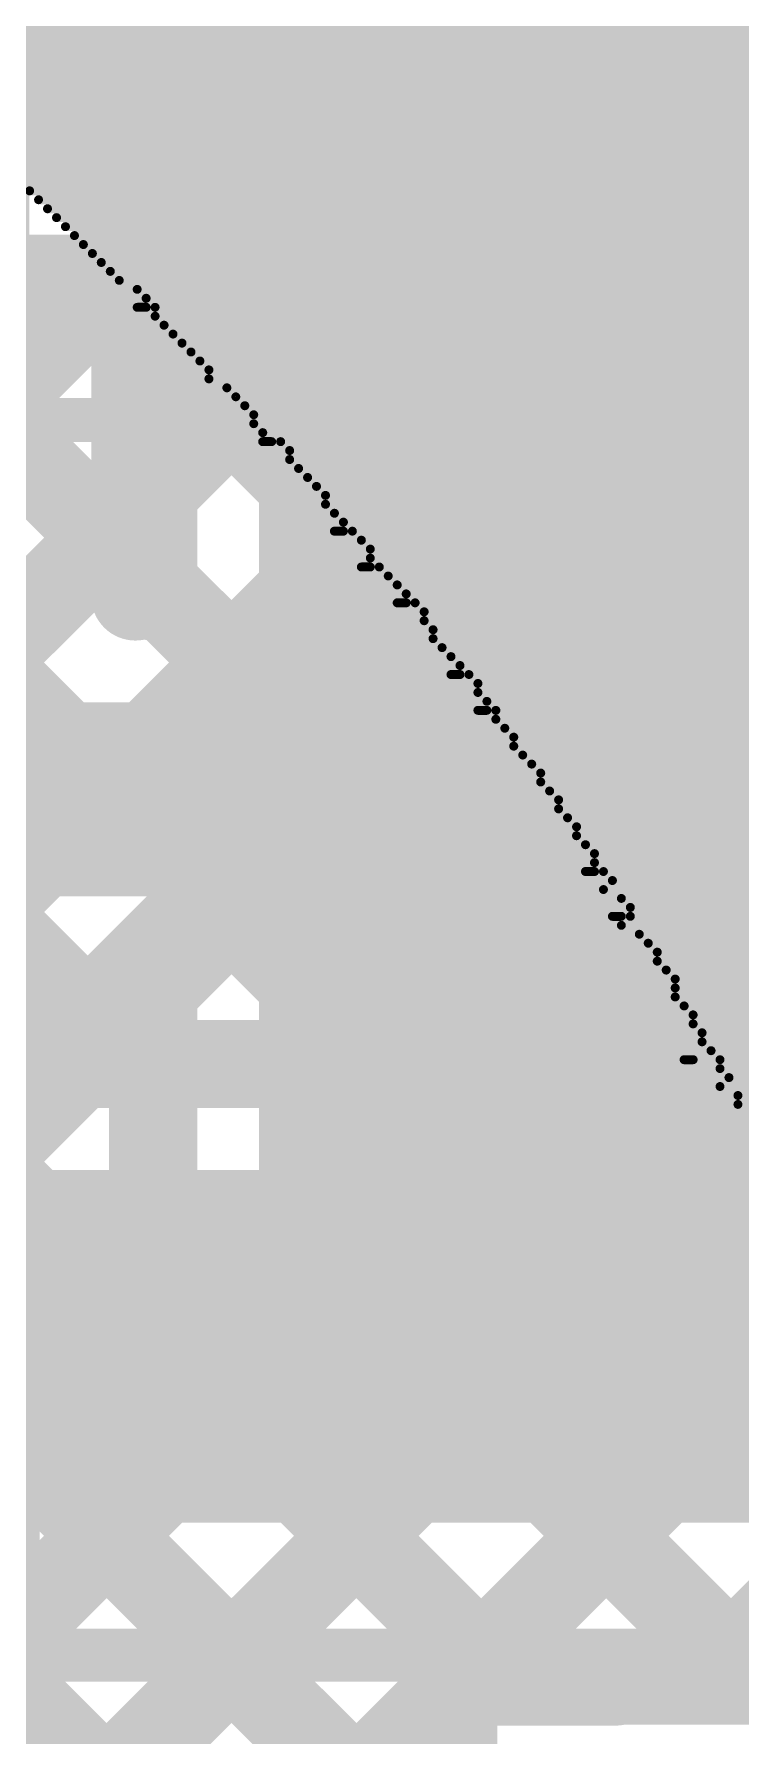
# Model space of a CAD drawing. Header units: millimetres. Extents: x -0.26 to 2.84, y -0.09 to 2.43.
# Drawn here: x 1.3625 to 1.4426, y 1.2088 to 1.4018 of the extents above; entities that cross this region are included whole.
import ezdxf

# ---------------------------------------------------------------- set-up
doc = ezdxf.new("R2010")
doc.units = ezdxf.units.MM
doc.header["$MEASUREMENT"] = 0
for name, color, linetype in [('BottomLayer', 5, 'Continuous'), ('BottomOverlay', 54, 'Continuous'), ('TopLayer', 1, 'Continuous'), ('TopOverlay', 2, 'Continuous'), ('TopPaste', 8, 'Continuous'), ('TopSolder', 216, 'Continuous')]:
    doc.layers.add(name, color=color, linetype=linetype)

# ---------------------------------------------------------------- blocks, each defined once
blk = doc.blocks.new('R__0603_36')
at = {"layer": 'TopLayer'}
for points in [[(-0.015, 0.0175), (-0.015, -0.0175), (-0.045, -0.0175), (-0.045, 0.0175)], [(0.045, 0.0175), (0.045, -0.0175), (0.015, -0.0175), (0.015, 0.0175)]]:
    blk.add_hatch(color=1, dxfattribs=at).paths.add_polyline_path(points)
at = {"layer": 'TopPaste'}
for points in [[(-0.015, 0.0175), (-0.015, -0.0175), (-0.045, -0.0175), (-0.045, 0.0175)], [(0.045, 0.0175), (0.045, -0.0175), (0.015, -0.0175), (0.015, 0.0175)]]:
    blk.add_hatch(color=8, dxfattribs=at).paths.add_polyline_path(points)
at = {"layer": 'TopSolder'}
for points in [[(-0.011, 0.0215), (-0.011, -0.0215), (-0.049, -0.0215), (-0.049, 0.0215)], [(0.049, 0.0215), (0.049, -0.0215), (0.011, -0.0215), (0.011, 0.0215)]]:
    blk.add_hatch(color=216, dxfattribs=at).paths.add_polyline_path(points)
at = {"layer": 'TopOverlay', "const_width": 0.005}
for points in [[(-0.048, 0.021), (0.048, 0.021)], [(-0.048, -0.021), (-0.048, 0.021)], [(0.048, -0.021), (0.048, 0.021)], [(-0.048, -0.021), (0.048, -0.021)]]:
    blk.add_lwpolyline(points, dxfattribs=at)
at = {"layer": 'TopOverlay', "const_width": 0.0025}
for points in [[(-0.04925, 0.021, 1), (-0.04675, 0.021, 1)], [(-0.04925, 0.021, 1), (-0.04675, 0.021, 1)], [(0.04675, 0.021, 1), (0.04925, 0.021, 1)], [(0.04675, 0.021, 1), (0.04925, 0.021, 1)], [(-0.04925, -0.021, 1), (-0.04675, -0.021, 1)], [(-0.04925, -0.021, 1), (-0.04675, -0.021, 1)], [(0.04675, -0.021, 1), (0.04925, -0.021, 1)], [(0.04675, -0.021, 1), (0.04925, -0.021, 1)]]:
    blk.add_lwpolyline(points, format="xyb", close=True, dxfattribs=at)
blk = doc.blocks.new('VKMB1001E101MV_150')
at = {"layer": 'TopSolder'}
blk.add_hatch(color=216, dxfattribs=at).paths.add_polyline_path([(-0.1418, 0.02565), (-0.02356, 0.02565), (-0.02356, -0.02565), (-0.1418, -0.02565)])
at = {"layer": 'TopOverlay', "const_width": 0.005}
for points in [[(-0.105, -0.0575), (-0.105, -0.035)], [(-0.05817, -0.10433), (-0.105, -0.0575)], [(0.10433, -0.10433), (-0.05817, -0.10433)]]:
    blk.add_lwpolyline(points, dxfattribs=at)
at = {"layer": 'TopOverlay', "const_width": 0.0025}
for points in [[(-0.10625, -0.035, 1), (-0.10375, -0.035, 1)], [(-0.10625, -0.0575, 1), (-0.10375, -0.0575, 1)], [(-0.10625, -0.0575, 1), (-0.10375, -0.0575, 1)], [(-0.05942, -0.10433, 1), (-0.05692, -0.10433, 1)], [(-0.05942, -0.10433, 1), (-0.05692, -0.10433, 1)]]:
    blk.add_lwpolyline(points, format="xyb", close=True, dxfattribs=at)

msp = doc.modelspace()

# ---------------------------------------------------------------- hatches: boundary and pattern name
at = {"layer": 'TopLayer'}
msp.add_hatch(color=1, dxfattribs=at).paths.add_polyline_path([(1.51, 1.446), (1.388, 1.446), (1.388, 1.251), (1.51, 1.251)])

# ---------------------------------------------------------------- linework, layer by layer
at = {"layer": 'BottomLayer'}
for points, const_width in [([(1.02428, 1.397), (1.744, 1.397)], 0.022), ([(1.02428, 1.374), (1.73784, 1.374)], 0.01), ([(1.2828, 1.285), (1.3718, 1.374)], 0.01), ([(1.28482, 1.374), (1.37382, 1.285)], 0.01), ([(1.31108, 1.285), (1.40008, 1.374)], 0.01), ([(1.31108, 1.285), (1.40008, 1.374)], 0.01), ([(1.3131, 1.374), (1.4021, 1.285)], 0.01), ([(1.33936, 1.285), (1.42837, 1.374)], 0.01), ([(1.34139, 1.374), (1.43039, 1.285)], 0.01), ([(1.36765, 1.285), (1.45665, 1.374)], 0.01), ([(1.36967, 1.374), (1.45867, 1.285)], 0.01), ([(1.39593, 1.285), (1.48493, 1.374)], 0.01), ([(1.39795, 1.374), (1.48695, 1.285)], 0.01), ([(1.42422, 1.285), (1.51322, 1.374)], 0.01), ([(1.42624, 1.374), (1.51524, 1.285)], 0.01), ([(1.169, 1.285), (1.74731, 1.285)], 0.01), ([(1.169, 1.253), (1.76057, 1.253)], 0.04), ([(0.283, 1.218), (2.022, 1.218)], 0.006)]:
    msp.add_lwpolyline(points, dxfattribs=dict(at, const_width=const_width))
at = {"layer": 'BottomLayer', "const_width": 0.005}
for points in [[(1.36717, 1.374, 1), (1.37217, 1.374, 1)], [(1.3693, 1.374, 1), (1.3743, 1.374, 1)], [(1.39545, 1.374, 1), (1.40045, 1.374, 1)], [(1.39758, 1.374, 1), (1.40258, 1.374, 1)], [(1.39758, 1.374, 1), (1.40258, 1.374, 1)], [(1.42374, 1.374, 1), (1.42874, 1.374, 1)], [(1.42586, 1.374, 1), (1.43087, 1.374, 1)], [(1.36515, 1.285, 1), (1.37015, 1.285, 1)], [(1.37132, 1.285, 1), (1.37632, 1.285, 1)], [(1.39343, 1.285, 1), (1.39843, 1.285, 1)], [(1.3996, 1.285, 1), (1.4046, 1.285, 1)], [(1.42172, 1.285, 1), (1.42672, 1.285, 1)], [(1.42789, 1.285, 1), (1.43289, 1.285, 1)]]:
    msp.add_lwpolyline(points, format="xyb", close=True, dxfattribs=at)
at = {"layer": 'BottomOverlay', "const_width": 0.00102}
for points in [[(1.34272, 1.40125), (1.46355, 1.40125)], [(1.34374, 1.40023), (1.46355, 1.40023)], [(1.34374, 1.39922), (1.46457, 1.39922)], [(1.34577, 1.3982), (1.46558, 1.3982)], [(1.3478, 1.39718), (1.4666, 1.39718)], [(1.34882, 1.39617), (1.46761, 1.39617)], [(1.34983, 1.39515), (1.46863, 1.39515)], [(1.35085, 1.39414), (1.46965, 1.39414)], [(1.35186, 1.39312), (1.47168, 1.39312)], [(1.35288, 1.39211), (1.47168, 1.39211)], [(1.35389, 1.39109), (1.47168, 1.39109)], [(1.35491, 1.39008), (1.47269, 1.39008)], [(1.35694, 1.38906), (1.47371, 1.38906)], [(1.35795, 1.38805), (1.47472, 1.38805)], [(1.35897, 1.38703), (1.47574, 1.38703)], [(1.35998, 1.38601), (1.47777, 1.38601)], [(1.361, 1.385), (1.47878, 1.385)], [(1.36202, 1.38398), (1.47878, 1.38398)], [(1.36303, 1.38297), (1.4798, 1.38297)], [(1.36405, 1.38195), (1.4798, 1.38195)], [(1.36506, 1.38094), (1.48081, 1.38094)], [(1.36608, 1.37992), (1.48183, 1.37992)], [(1.36709, 1.37891), (1.48285, 1.37891)], [(1.36811, 1.37789), (1.48285, 1.37789)], [(1.36912, 1.37688), (1.48386, 1.37688)], [(1.37014, 1.37586), (1.48589, 1.37586)], [(1.37115, 1.37485), (1.48488, 1.37485)], [(1.37217, 1.37383), (1.48589, 1.37383)], [(1.3742, 1.37281), (1.48691, 1.37281)], [(1.37522, 1.3718), (1.48792, 1.3718)], [(1.3742, 1.37078), (1.37522, 1.37078)], [(1.37623, 1.37078), (1.48792, 1.37078)], [(1.37623, 1.36977), (1.48894, 1.36977)], [(1.37725, 1.36875), (1.48995, 1.36875)], [(1.37826, 1.36774), (1.48995, 1.36774)], [(1.37928, 1.36672), (1.48995, 1.36672)], [(1.38029, 1.36571), (1.49097, 1.36571)], [(1.38131, 1.36469), (1.49097, 1.36469)], [(1.38232, 1.36368), (1.49097, 1.36368)], [(1.38232, 1.36266), (1.59758, 1.36266)], [(1.38435, 1.36165), (1.59758, 1.36165)], [(1.38537, 1.36063), (1.5986, 1.36063)], [(1.38638, 1.35962), (1.5986, 1.35962)], [(1.3874, 1.3586), (1.5986, 1.3586)], [(1.3874, 1.35758), (1.5986, 1.35758)], [(1.38842, 1.35657), (1.5986, 1.35657)], [(1.38842, 1.35555), (1.38943, 1.35555)], [(1.39045, 1.35555), (1.5986, 1.35555)], [(1.39146, 1.35454), (1.5986, 1.35454)], [(1.39146, 1.35352), (1.5986, 1.35352)], [(1.39248, 1.35251), (1.5986, 1.35251)], [(1.39349, 1.35149), (1.5986, 1.35149)], [(1.39451, 1.35048), (1.59961, 1.35048)], [(1.39552, 1.34946), (1.59961, 1.34946)], [(1.39552, 1.34845), (1.59961, 1.34845)], [(1.39654, 1.34743), (1.59961, 1.34743)], [(1.39755, 1.34642), (1.59961, 1.34642)], [(1.39654, 1.3454), (1.39755, 1.3454)], [(1.39857, 1.3454), (1.59961, 1.3454)], [(1.39958, 1.34438), (1.59961, 1.34438)], [(1.4006, 1.34337), (1.60063, 1.34337)], [(1.4006, 1.34235), (1.59961, 1.34235)], [(1.39958, 1.34134), (1.4006, 1.34134)], [(1.40162, 1.34134), (1.59961, 1.34134)], [(1.40263, 1.34032), (1.59758, 1.34032)], [(1.40365, 1.33931), (1.59758, 1.33931)], [(1.40365, 1.33728), (1.40466, 1.33728)], [(1.40466, 1.33829), (1.59555, 1.33829)], [(1.40568, 1.33728), (1.59454, 1.33728)], [(1.40669, 1.33626), (1.59251, 1.33626)], [(1.40669, 1.33525), (1.59149, 1.33525)], [(1.40771, 1.33423), (1.59149, 1.33423)], [(1.40771, 1.33322), (1.59048, 1.33322)], [(1.40872, 1.3322), (1.58845, 1.3322)], [(1.40974, 1.33118), (1.58743, 1.33118)], [(1.40974, 1.32915), (1.41075, 1.32915)], [(1.41075, 1.33017), (1.5854, 1.33017)], [(1.41177, 1.32915), (1.58438, 1.32915)], [(1.41278, 1.32814), (1.58337, 1.32814)], [(1.41278, 1.32712), (1.58235, 1.32712)], [(1.41278, 1.32509), (1.4138, 1.32509)], [(1.4138, 1.32611), (1.58134, 1.32611)], [(1.41482, 1.32509), (1.58032, 1.32509)], [(1.41482, 1.32408), (1.57931, 1.32408)], [(1.41583, 1.32306), (1.57829, 1.32306)], [(1.41685, 1.32205), (1.57829, 1.32205)], [(1.41685, 1.32103), (1.57626, 1.32103)], [(1.41786, 1.32002), (1.57525, 1.32002)], [(1.41888, 1.319), (1.57321, 1.319)], [(1.41989, 1.31798), (1.57321, 1.31798)], [(1.41989, 1.31697), (1.5722, 1.31697)], [(1.42091, 1.31595), (1.57017, 1.31595)], [(1.42192, 1.31494), (1.56915, 1.31494)], [(1.42192, 1.31392), (1.56915, 1.31392)], [(1.42294, 1.31291), (1.56814, 1.31291)], [(1.42395, 1.31189), (1.56712, 1.31189)], [(1.42395, 1.31088), (1.56611, 1.31088)], [(1.42497, 1.30986), (1.56509, 1.30986)], [(1.42598, 1.30885), (1.56509, 1.30885)], [(1.42598, 1.30783), (1.56306, 1.30783)], [(1.42497, 1.30682), (1.42598, 1.30682)], [(1.427, 1.30682), (1.56205, 1.30682)], [(1.42802, 1.3058), (1.56205, 1.3058)], [(1.427, 1.30478), (1.56103, 1.30478)], [(1.42903, 1.30377), (1.559, 1.30377)], [(1.42802, 1.30174), (1.42903, 1.30174)], [(1.43005, 1.30275), (1.55798, 1.30275)], [(1.43005, 1.30174), (1.55697, 1.30174)], [(1.42903, 1.30072), (1.55595, 1.30072)], [(1.43106, 1.29971), (1.55494, 1.29971)], [(1.43208, 1.29869), (1.55392, 1.29869)], [(1.43309, 1.29768), (1.55291, 1.29768)], [(1.43309, 1.29666), (1.55189, 1.29666)], [(1.43411, 1.29565), (1.55189, 1.29565)], [(1.43512, 1.29463), (1.55088, 1.29463)], [(1.43512, 1.29362), (1.55088, 1.29362)], [(1.43512, 1.2926), (1.54885, 1.2926)], [(1.43614, 1.29158), (1.54783, 1.29158)], [(1.43715, 1.29057), (1.54681, 1.29057)], [(1.43715, 1.28955), (1.5458, 1.28955)], [(1.43817, 1.28854), (1.5458, 1.28854)], [(1.43817, 1.28752), (1.54478, 1.28752)], [(1.43918, 1.28651), (1.54377, 1.28651)], [(1.43614, 1.28549), (1.43715, 1.28549)], [(1.4402, 1.28549), (1.54275, 1.28549)], [(1.4402, 1.28448), (1.54275, 1.28448)], [(1.4402, 1.28245), (1.54072, 1.28245)], [(1.44121, 1.28346), (1.54072, 1.28346)], [(1.44223, 1.28143), (1.53971, 1.28143)], [(1.44223, 1.28042), (1.53869, 1.28042)]]:
    msp.add_lwpolyline(points, dxfattribs=at)
at = {"layer": 'BottomOverlay', "const_width": 0.000508}
for points in [[(1.36176, 1.38398, 1), (1.36227, 1.38398, 1)], [(1.36278, 1.38297, 1), (1.36328, 1.38297, 1)], [(1.36379, 1.38195, 1), (1.3643, 1.38195, 1)], [(1.36481, 1.38094, 1), (1.36532, 1.38094, 1)], [(1.36582, 1.37992, 1), (1.36633, 1.37992, 1)], [(1.36684, 1.37891, 1), (1.36735, 1.37891, 1)], [(1.36785, 1.37789, 1), (1.36836, 1.37789, 1)], [(1.36887, 1.37688, 1), (1.36938, 1.37688, 1)], [(1.36988, 1.37586, 1), (1.37039, 1.37586, 1)], [(1.3709, 1.37485, 1), (1.37141, 1.37485, 1)], [(1.37192, 1.37383, 1), (1.37242, 1.37383, 1)], [(1.37395, 1.37281, 1), (1.37445, 1.37281, 1)], [(1.37496, 1.3718, 1), (1.37547, 1.3718, 1)], [(1.37395, 1.37078, 1), (1.37445, 1.37078, 1)], [(1.37496, 1.37078, 1), (1.37547, 1.37078, 1)], [(1.37598, 1.37078, 1), (1.37648, 1.37078, 1)], [(1.37598, 1.36977, 1), (1.37648, 1.36977, 1)], [(1.37699, 1.36875, 1), (1.3775, 1.36875, 1)], [(1.37801, 1.36774, 1), (1.37851, 1.36774, 1)], [(1.37902, 1.36672, 1), (1.37953, 1.36672, 1)], [(1.38004, 1.36571, 1), (1.38055, 1.36571, 1)], [(1.38105, 1.36469, 1), (1.38156, 1.36469, 1)], [(1.38207, 1.36368, 1), (1.38258, 1.36368, 1)], [(1.38207, 1.36266, 1), (1.38258, 1.36266, 1)], [(1.3841, 1.36165, 1), (1.38461, 1.36165, 1)], [(1.38512, 1.36063, 1), (1.38562, 1.36063, 1)], [(1.38613, 1.35962, 1), (1.38664, 1.35962, 1)], [(1.38715, 1.3586, 1), (1.38765, 1.3586, 1)], [(1.38715, 1.35758, 1), (1.38765, 1.35758, 1)], [(1.38816, 1.35657, 1), (1.38867, 1.35657, 1)], [(1.38816, 1.35555, 1), (1.38867, 1.35555, 1)], [(1.38918, 1.35555, 1), (1.38968, 1.35555, 1)], [(1.39019, 1.35555, 1), (1.3907, 1.35555, 1)], [(1.39121, 1.35454, 1), (1.39172, 1.35454, 1)], [(1.39121, 1.35352, 1), (1.39172, 1.35352, 1)], [(1.39222, 1.35251, 1), (1.39273, 1.35251, 1)], [(1.39324, 1.35149, 1), (1.39375, 1.35149, 1)], [(1.39425, 1.35048, 1), (1.39476, 1.35048, 1)], [(1.39527, 1.34946, 1), (1.39578, 1.34946, 1)], [(1.39527, 1.34845, 1), (1.39578, 1.34845, 1)], [(1.39628, 1.34743, 1), (1.39679, 1.34743, 1)], [(1.3973, 1.34642, 1), (1.39781, 1.34642, 1)], [(1.39628, 1.3454, 1), (1.39679, 1.3454, 1)], [(1.3973, 1.3454, 1), (1.39781, 1.3454, 1)], [(1.39832, 1.3454, 1), (1.39882, 1.3454, 1)], [(1.39933, 1.34438, 1), (1.39984, 1.34438, 1)], [(1.40035, 1.34337, 1), (1.40085, 1.34337, 1)], [(1.40035, 1.34235, 1), (1.40085, 1.34235, 1)], [(1.39933, 1.34134, 1), (1.39984, 1.34134, 1)], [(1.40035, 1.34134, 1), (1.40085, 1.34134, 1)], [(1.40136, 1.34134, 1), (1.40187, 1.34134, 1)], [(1.40238, 1.34032, 1), (1.40288, 1.34032, 1)], [(1.40339, 1.33931, 1), (1.4039, 1.33931, 1)], [(1.40339, 1.33728, 1), (1.4039, 1.33728, 1)], [(1.40441, 1.33829, 1), (1.40492, 1.33829, 1)], [(1.40441, 1.33728, 1), (1.40492, 1.33728, 1)], [(1.40542, 1.33728, 1), (1.40593, 1.33728, 1)], [(1.40644, 1.33626, 1), (1.40695, 1.33626, 1)], [(1.40644, 1.33525, 1), (1.40695, 1.33525, 1)], [(1.40745, 1.33423, 1), (1.40796, 1.33423, 1)], [(1.40745, 1.33322, 1), (1.40796, 1.33322, 1)], [(1.40847, 1.3322, 1), (1.40898, 1.3322, 1)], [(1.40948, 1.33118, 1), (1.40999, 1.33118, 1)], [(1.40948, 1.32915, 1), (1.40999, 1.32915, 1)], [(1.4105, 1.33017, 1), (1.41101, 1.33017, 1)], [(1.4105, 1.32915, 1), (1.41101, 1.32915, 1)], [(1.41152, 1.32915, 1), (1.41202, 1.32915, 1)], [(1.41253, 1.32814, 1), (1.41304, 1.32814, 1)], [(1.41253, 1.32712, 1), (1.41304, 1.32712, 1)], [(1.41253, 1.32509, 1), (1.41304, 1.32509, 1)], [(1.41355, 1.32611, 1), (1.41405, 1.32611, 1)], [(1.41355, 1.32509, 1), (1.41405, 1.32509, 1)], [(1.41456, 1.32509, 1), (1.41507, 1.32509, 1)], [(1.41456, 1.32408, 1), (1.41507, 1.32408, 1)], [(1.41558, 1.32306, 1), (1.41608, 1.32306, 1)], [(1.41659, 1.32205, 1), (1.4171, 1.32205, 1)], [(1.41659, 1.32103, 1), (1.4171, 1.32103, 1)], [(1.41761, 1.32002, 1), (1.41811, 1.32002, 1)], [(1.41862, 1.319, 1), (1.41913, 1.319, 1)], [(1.41964, 1.31798, 1), (1.42015, 1.31798, 1)], [(1.41964, 1.31697, 1), (1.42015, 1.31697, 1)], [(1.42065, 1.31595, 1), (1.42116, 1.31595, 1)], [(1.42167, 1.31494, 1), (1.42218, 1.31494, 1)], [(1.42167, 1.31392, 1), (1.42218, 1.31392, 1)], [(1.42268, 1.31291, 1), (1.42319, 1.31291, 1)], [(1.4237, 1.31189, 1), (1.42421, 1.31189, 1)], [(1.4237, 1.31088, 1), (1.42421, 1.31088, 1)], [(1.42471, 1.30986, 1), (1.42522, 1.30986, 1)], [(1.42573, 1.30885, 1), (1.42624, 1.30885, 1)], [(1.42573, 1.30783, 1), (1.42624, 1.30783, 1)], [(1.42471, 1.30682, 1), (1.42522, 1.30682, 1)], [(1.42573, 1.30682, 1), (1.42624, 1.30682, 1)], [(1.42675, 1.30682, 1), (1.42725, 1.30682, 1)], [(1.42776, 1.3058, 1), (1.42827, 1.3058, 1)], [(1.42675, 1.30478, 1), (1.42725, 1.30478, 1)], [(1.42878, 1.30377, 1), (1.42928, 1.30377, 1)], [(1.42776, 1.30174, 1), (1.42827, 1.30174, 1)], [(1.42878, 1.30174, 1), (1.42928, 1.30174, 1)], [(1.42979, 1.30275, 1), (1.4303, 1.30275, 1)], [(1.42979, 1.30174, 1), (1.4303, 1.30174, 1)], [(1.42878, 1.30072, 1), (1.42928, 1.30072, 1)], [(1.43081, 1.29971, 1), (1.43131, 1.29971, 1)], [(1.43182, 1.29869, 1), (1.43233, 1.29869, 1)], [(1.43284, 1.29768, 1), (1.43335, 1.29768, 1)], [(1.43284, 1.29666, 1), (1.43335, 1.29666, 1)], [(1.43385, 1.29565, 1), (1.43436, 1.29565, 1)], [(1.43487, 1.29463, 1), (1.43538, 1.29463, 1)], [(1.43487, 1.29362, 1), (1.43538, 1.29362, 1)], [(1.43487, 1.2926, 1), (1.43538, 1.2926, 1)], [(1.43588, 1.29158, 1), (1.43639, 1.29158, 1)], [(1.4369, 1.29057, 1), (1.43741, 1.29057, 1)], [(1.4369, 1.28955, 1), (1.43741, 1.28955, 1)], [(1.43791, 1.28854, 1), (1.43842, 1.28854, 1)], [(1.43791, 1.28752, 1), (1.43842, 1.28752, 1)], [(1.43893, 1.28651, 1), (1.43944, 1.28651, 1)], [(1.43588, 1.28549, 1), (1.43639, 1.28549, 1)], [(1.4369, 1.28549, 1), (1.43741, 1.28549, 1)], [(1.43995, 1.28549, 1), (1.44045, 1.28549, 1)], [(1.43995, 1.28448, 1), (1.44045, 1.28448, 1)], [(1.43995, 1.28245, 1), (1.44045, 1.28245, 1)], [(1.44096, 1.28346, 1), (1.44147, 1.28346, 1)], [(1.44198, 1.28143, 1), (1.44248, 1.28143, 1)], [(1.44198, 1.28042, 1), (1.44248, 1.28042, 1)]]:
    msp.add_lwpolyline(points, format="xyb", close=True, dxfattribs=at)
at = {"layer": 'TopLayer'}
for points, const_width in [([(1.376, 1.338), (1.376, 1.458)], 0.01), ([(1.374, 1.388), (1.374, 1.456)], 0.01), ([(1.374, 1.388), (1.374, 1.456)], 0.01), ([(1.376, 1.3495), (1.376, 1.4085)], 0.01), ([(1.374, 1.338), (1.374, 1.388)], 0.01), ([(1.2776, 1.315), (1.402, 1.315)], 0.022), ([(1.402, 1.315), (1.406, 1.311)], 0.022), ([(1.32011, 1.292), (1.376, 1.292)], 0.01), ([(1.326, 1.24335), (1.37465, 1.292)], 0.01), ([(1.33853, 1.292), (1.376, 1.25453)], 0.01), ([(1.36682, 1.292), (1.376, 1.28282)], 0.01), ([(1.376, 1.239), (1.376, 1.292)], 0.01), ([(1.326, 1.27625), (1.41, 1.19225)], 0.01), ([(1.326, 1.21507), (1.376, 1.26507)], 0.01), ([(1.326, 1.24796), (1.39496, 1.179)], 0.01), ([(1.326, 1.18678), (1.37822, 1.239)], 0.01), ([(1.3465, 1.179), (1.4065, 1.239)], 0.01), ([(1.376, 1.239), (1.522, 1.239)], 0.01), ([(1.39153, 1.239), (1.41553, 1.215)], 0.01), ([(1.41079, 1.215), (1.43479, 1.239)], 0.01), ([(1.41982, 1.239), (1.4437, 1.21512)], 0.01), ([(1.43919, 1.21512), (1.46307, 1.239)], 0.01), ([(1.41, 1.215), (1.42835, 1.215)], 0.01), ([(1.41, 1.179), (1.41, 1.215)], 0.01), ([(1.42835, 1.21512), (1.50165, 1.21512)], 0.01), ([(1.37479, 1.179), (1.41, 1.21421)], 0.01)]:
    msp.add_lwpolyline(points, dxfattribs=dict(at, const_width=const_width))
for points, const_width in [([(1.3715, 1.388, 1), (1.3765, 1.388, 1)], 0.005), ([(1.3715, 1.388, 1), (1.3765, 1.388, 1)], 0.005), ([(1.3715, 1.388, 1), (1.3765, 1.388, 1)], 0.005), ([(1.3735, 1.3495, 1), (1.3785, 1.3495, 1)], 0.005), ([(1.3715, 1.338, 1), (1.3765, 1.338, 1)], 0.005), ([(1.3735, 1.338, 1), (1.3785, 1.338, 1)], 0.005), ([(1.3965, 1.315, 1), (1.4075, 1.315, 1)], 0.011), ([(1.3965, 1.315, 1), (1.4075, 1.315, 1)], 0.011), ([(1.4005, 1.311, 1), (1.4115, 1.311, 1)], 0.011), ([(1.36432, 1.292, 1), (1.36932, 1.292, 1)], 0.005), ([(1.37215, 1.292, 1), (1.37715, 1.292, 1)], 0.005), ([(1.3735, 1.292, 1), (1.3785, 1.292, 1)], 0.005), ([(1.3735, 1.292, 1), (1.3785, 1.292, 1)], 0.005), ([(1.3735, 1.28282, 1), (1.3785, 1.28282, 1)], 0.005), ([(1.3735, 1.26507, 1), (1.3785, 1.26507, 1)], 0.005), ([(1.3735, 1.25453, 1), (1.3785, 1.25453, 1)], 0.005), ([(1.3735, 1.239, 1), (1.3785, 1.239, 1)], 0.005), ([(1.3735, 1.239, 1), (1.3785, 1.239, 1)], 0.005), ([(1.37572, 1.239, 1), (1.38072, 1.239, 1)], 0.005), ([(1.38903, 1.239, 1), (1.39403, 1.239, 1)], 0.005), ([(1.404, 1.239, 1), (1.409, 1.239, 1)], 0.005), ([(1.41732, 1.239, 1), (1.42232, 1.239, 1)], 0.005), ([(1.43229, 1.239, 1), (1.43729, 1.239, 1)], 0.005), ([(1.4075, 1.215, 1), (1.4125, 1.215, 1)], 0.005), ([(1.4075, 1.215, 1), (1.4125, 1.215, 1)], 0.005), ([(1.40829, 1.215, 1), (1.41329, 1.215, 1)], 0.005), ([(1.41303, 1.215, 1), (1.41803, 1.215, 1)], 0.005), ([(1.42585, 1.21512, 1), (1.43085, 1.21512, 1)], 0.005), ([(1.42585, 1.215, 1), (1.43085, 1.215, 1)], 0.005), ([(1.43669, 1.21512, 1), (1.44169, 1.21512, 1)], 0.005), ([(1.4412, 1.21512, 1), (1.4462, 1.21512, 1)], 0.005), ([(1.4075, 1.21421, 1), (1.4125, 1.21421, 1)], 0.005)]:
    msp.add_lwpolyline(points, format="xyb", close=True, dxfattribs=dict(at, const_width=const_width))

# ---------------------------------------------------------------- block references
msp.add_blockref('R__0603_36', (1.373, 1.379))
at = {"rotation": 270}
msp.add_blockref('VKMB1001E101MV_150', (1.465, 1.22768), dxfattribs=at)

doc.saveas('drawing.dxf')
